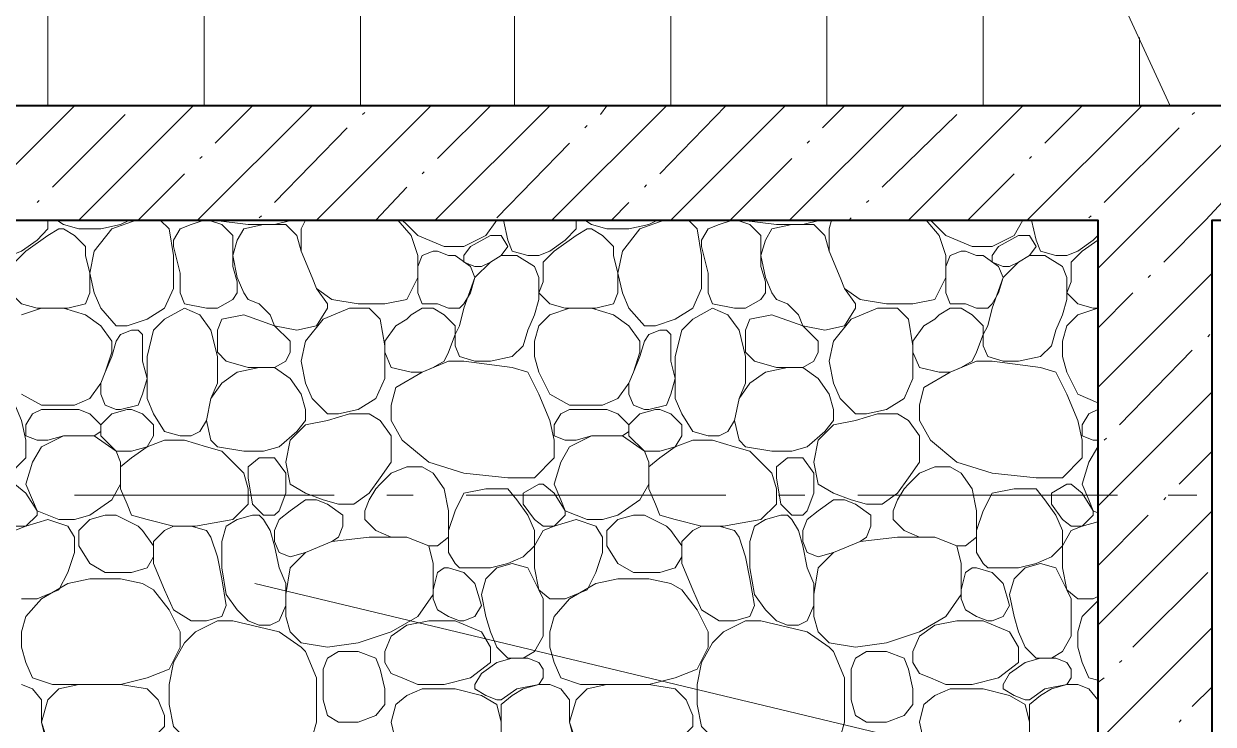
# Model space of a CAD drawing. Header units: millimetres. Extents: x -249154 to 415037, y -45458 to 354837.
# Drawn here: x -134628 to -132339, y 18083 to 19432 of the extents above; entities that cross this region are included whole.
import ezdxf

# ---------------------------------------------------------------- set-up
doc = ezdxf.new("R2010")
doc.units = ezdxf.units.MM

msp = doc.modelspace()

# ---------------------------------------------------------------- linework, layer by layer
at = {"lineweight": 40}
msp.add_lwpolyline([(-137004.9, 22675.7), (-129477, 22675.7), (-129477, 19273.9), (-135263.8, 19273.9), (-135484.1, 19273.9), (-135484.1, 15139.2), (-135581.5, 15139.2), (-135581.5, 14918.9), (-135263.8, 14918.9), (-135263.8, 15139.2), (-135263.8, 17130.3), (-131561.2, 17130.3), (-131561.2, 16732.1), (-131340.9, 16732.1), (-131340.9, 17130.3), (-131340.9, 17350.6), (-132340.7, 17350.6), (-132340.7, 19053.6), (-129256.7, 19053.6), (-129256.7, 19273.9), (-129256.7, 22675.7), (-127358.8, 22675.7), (-124503.5, 22675.7)], dxfattribs=at)
at = {"lineweight": 9}
for points in [[(-133683.6, 19273.9), (-133980.2, 19273.9), (-133980.2, 20824.4), (-133980.2, 19273.9), (-134281, 19273.9), (-134581.8, 19273.9), (-134581.8, 20824.4), (-134281, 20824.4), (-133980.2, 20824.4), (-133683.6, 20824.4), (-133382.9, 20824.4), (-133141.4, 20824.4), (-132832.1, 20163.5), (-132641.5, 20116.9), (-132921.1, 19981.4), (-132726.2, 19934.8), (-132421.2, 19273.9), (-132480.5, 19273.9), (-132781.3, 19273.9), (-133082.1, 19273.9), (-133382.9, 19273.9)], [(-134281, 19273.9), (-134281, 20824.4)], [(-133683.6, 19273.9), (-133683.6, 20824.4)], [(-133382.9, 19273.9), (-133382.9, 20824.4)], [(-133082.1, 19273.9), (-133082.1, 20693.1)], [(-132781.3, 19273.9), (-132781.3, 19947.5)], [(-132480.5, 19273.9), (-132480.5, 19405.2)], [(-134581.8, 19024), (-134624.1, 18994.3), (-134645.3, 18973.1), (-134645.3, 18935), (-134653.8, 18913.8), (-134632.6, 18892.6), (-134602.9, 18884.2), (-134581.8, 18884.2), (-134543.6, 18884.2), (-134509.7, 18892.6), (-134501.3, 18913.8), (-134501.3, 18951.9), (-134509.7, 18985.8), (-134509.7, 19002.8), (-134530.9, 19024), (-134552.1, 19036.7), (-134560.6, 19036.7)], [(-134175.1, 18892.6), (-134153.9, 18871.5), (-134145.4, 18850.3), (-134103, 18841.8), (-134064.9, 18850.3), (-134043.7, 18884.2), (-134043.7, 18892.6), (-134064.9, 18922.3), (-134073.4, 18943.5), (-134094.6, 18994.3), (-134103, 19024), (-134124.2, 19045.1), (-134166.6, 19045.1), (-134204.7, 19036.7), (-134217.4, 19015.5), (-134225.9, 18985.8), (-134217.4, 18943.5), (-134204.7, 18913.8), (-134196.2, 18901.1)], [(-133565, 19024), (-133607.4, 18994.3), (-133628.6, 18973.1), (-133628.6, 18935), (-133637, 18913.8), (-133615.9, 18892.6), (-133586.2, 18884.2), (-133565, 18884.2), (-133526.9, 18884.2), (-133493, 18892.6), (-133484.5, 18913.8), (-133484.5, 18951.9), (-133493, 18985.8), (-133493, 19002.8), (-133514.2, 19024), (-133535.4, 19036.7), (-133543.8, 19036.7)], [(-133158.3, 18892.6), (-133137.2, 18871.5), (-133128.7, 18850.3), (-133086.3, 18841.8), (-133048.2, 18850.3), (-133027, 18884.2), (-133027, 18892.6), (-133048.2, 18922.3), (-133056.7, 18943.5), (-133077.9, 18994.3), (-133086.3, 19024), (-133107.5, 19045.1), (-133149.9, 19045.1), (-133188, 19036.7), (-133200.7, 19015.5), (-133209.2, 18985.8), (-133200.7, 18943.5), (-133188, 18913.8), (-133179.5, 18901.1)], [(-133709.1, 18985.8), (-133730.2, 18973.1), (-133747.2, 18964.7), (-133759.9, 18964.7), (-133781.1, 18973.1), (-133781.1, 18985.8), (-133768.4, 19002.8), (-133730.2, 19024), (-133709.1, 19024), (-133696.4, 19002.8)], [(-132692.3, 18985.8), (-132713.5, 18973.1), (-132730.5, 18964.7), (-132743.2, 18964.7), (-132764.4, 18973.1), (-132764.4, 18985.8), (-132751.7, 19002.8), (-132713.5, 19024), (-132692.3, 19024), (-132679.6, 19002.8)], [(-133645.5, 18871.5), (-133637, 18901.1), (-133637, 18943.5), (-133645.5, 18964.7), (-133679.4, 18985.8), (-133709.1, 18985.8), (-133730.2, 18973.1), (-133759.9, 18943.5), (-133768.4, 18964.7), (-133798, 18985.8), (-133810.7, 18985.8), (-133831.9, 18994.3), (-133840.4, 18994.3), (-133861.6, 18985.8), (-133870, 18964.7), (-133870, 18943.5), (-133870, 18913.8), (-133861.6, 18892.6), (-133831.9, 18892.6), (-133810.7, 18884.2), (-133798, 18884.2), (-133789.6, 18884.2), (-133781.1, 18892.6), (-133768.4, 18913.8), (-133759.9, 18943.5), (-133781.1, 18884.2), (-133789.6, 18850.3), (-133798, 18833.3), (-133798, 18812.1), (-133789.6, 18791), (-133759.9, 18782.5), (-133730.2, 18782.5), (-133687.9, 18791), (-133666.7, 18812.1), (-133658.2, 18841.8)], [(-132628.8, 18871.5), (-132620.3, 18901.1), (-132620.3, 18943.5), (-132628.8, 18964.7), (-132662.7, 18985.8), (-132692.3, 18985.8), (-132713.5, 18973.1), (-132743.2, 18943.5), (-132751.7, 18964.7), (-132781.3, 18985.8), (-132794, 18985.8), (-132815.2, 18994.3), (-132823.7, 18994.3), (-132844.9, 18985.8), (-132853.3, 18964.7), (-132853.3, 18943.5), (-132853.3, 18913.8), (-132844.9, 18892.6), (-132815.2, 18892.6), (-132794, 18884.2), (-132781.3, 18884.2), (-132772.8, 18884.2), (-132764.4, 18892.6), (-132751.7, 18913.8), (-132743.2, 18943.5), (-132764.4, 18884.2), (-132772.8, 18850.3), (-132781.3, 18833.3), (-132781.3, 18812.1), (-132772.8, 18791), (-132743.2, 18782.5), (-132713.5, 18782.5), (-132671.2, 18791), (-132650, 18812.1), (-132641.5, 18841.8)], [(-134145.4, 18850.3), (-134115.8, 18820.6), (-134115.8, 18799.4), (-134124.2, 18782.5), (-134145.4, 18769.8), (-134196.2, 18769.8), (-134238.6, 18782.5), (-134255.6, 18799.4), (-134255.6, 18841.8), (-134247.1, 18863), (-134204.7, 18871.5)], [(-134073.4, 18710.5), (-134086.1, 18740.1), (-134094.6, 18782.5), (-134086.1, 18820.6), (-134052.2, 18863), (-134001.4, 18884.2), (-133963.2, 18884.2), (-133942.1, 18863), (-133933.6, 18812.1), (-133933.6, 18748.6), (-133950.5, 18710.5), (-133984.4, 18689.3), (-134022.6, 18680.8), (-134035.3, 18680.8), (-134043.7, 18680.8)], [(-133840.4, 18769.8), (-133861.6, 18761.3), (-133882.8, 18761.3), (-133920.9, 18769.8), (-133933.6, 18799.4), (-133933.6, 18820.6), (-133912.4, 18850.3), (-133891.2, 18863), (-133882.8, 18871.5), (-133861.6, 18884.2), (-133840.4, 18884.2), (-133819.2, 18871.5), (-133798, 18850.3), (-133798, 18833.3), (-133810.7, 18799.4), (-133819.2, 18782.5)], [(-133128.7, 18850.3), (-133099, 18820.6), (-133099, 18799.4), (-133107.5, 18782.5), (-133128.7, 18769.8), (-133179.5, 18769.8), (-133221.9, 18782.5), (-133238.8, 18799.4), (-133238.8, 18841.8), (-133230.4, 18863), (-133188, 18871.5)], [(-133056.7, 18710.5), (-133069.4, 18740.1), (-133077.9, 18782.5), (-133069.4, 18820.6), (-133035.5, 18863), (-132984.7, 18884.2), (-132946.5, 18884.2), (-132925.3, 18863), (-132916.9, 18812.1), (-132916.9, 18748.6), (-132933.8, 18710.5), (-132967.7, 18689.3), (-133005.8, 18680.8), (-133018.5, 18680.8), (-133027, 18680.8)], [(-132823.7, 18769.8), (-132844.9, 18761.3), (-132866, 18761.3), (-132904.2, 18769.8), (-132916.9, 18799.4), (-132916.9, 18820.6), (-132895.7, 18850.3), (-132874.5, 18863), (-132866, 18871.5), (-132844.9, 18884.2), (-132823.7, 18884.2), (-132802.5, 18871.5), (-132781.3, 18850.3), (-132781.3, 18833.3), (-132794, 18799.4), (-132802.5, 18782.5)], [(-134937.6, 18697.8), (-134937.6, 18668.1), (-134916.4, 18630), (-134865.6, 18587.6), (-134797.8, 18566.4), (-134713.1, 18558), (-134662.2, 18558), (-134624.1, 18596.1), (-134624.1, 18630), (-134632.6, 18668.1), (-134653.8, 18718.9), (-134675, 18761.3), (-134704.6, 18769.8), (-134797.8, 18782.5), (-134827.5, 18782.5), (-134878.3, 18761.3), (-134929.1, 18731.7)], [(-133920.9, 18697.8), (-133920.9, 18668.1), (-133899.7, 18630), (-133848.9, 18587.6), (-133781.1, 18566.4), (-133696.4, 18558), (-133645.5, 18558), (-133607.4, 18596.1), (-133607.4, 18630), (-133615.9, 18668.1), (-133637, 18718.9), (-133658.2, 18761.3), (-133687.9, 18769.8), (-133781.1, 18782.5), (-133810.7, 18782.5), (-133861.6, 18761.3), (-133912.4, 18731.7)], [(-132904.2, 18697.8), (-132904.2, 18668.1), (-132883, 18630), (-132832.1, 18587.6), (-132764.4, 18566.4), (-132679.6, 18558), (-132628.8, 18558), (-132590.7, 18596.1), (-132590.7, 18630), (-132599.1, 18668.1), (-132620.3, 18718.9), (-132641.5, 18761.3), (-132671.2, 18769.8), (-132764.4, 18782.5), (-132794, 18782.5), (-132844.9, 18761.3), (-132895.7, 18731.7)], [(-134420.8, 18689.3), (-134429.2, 18689.3), (-134458.9, 18680.8), (-134480.1, 18659.6), (-134480.1, 18638.5), (-134450.4, 18608.8), (-134420.8, 18608.8), (-134391.1, 18617.3), (-134378.4, 18638.5), (-134378.4, 18659.6), (-134399.6, 18680.8)], [(-133404, 18689.3), (-133412.5, 18689.3), (-133442.2, 18680.8), (-133463.4, 18659.6), (-133463.4, 18638.5), (-133433.7, 18608.8), (-133404, 18608.8), (-133374.4, 18617.3), (-133361.7, 18638.5), (-133361.7, 18659.6), (-133382.9, 18680.8)], [(-134086.1, 18659.6), (-134043.7, 18668.1), (-134001.4, 18680.8), (-133963.2, 18680.8), (-133942.1, 18668.1), (-133920.9, 18638.5), (-133920.9, 18617.3), (-133920.9, 18587.6), (-133942.1, 18558), (-133963.2, 18528.3), (-133992.9, 18507.1), (-134022.6, 18507.1), (-134052.2, 18515.6), (-134086.1, 18528.3), (-134115.8, 18545.3), (-134124.2, 18587.6), (-134115.8, 18630)], [(-133069.4, 18659.6), (-133027, 18668.1), (-132984.7, 18680.8), (-132946.5, 18680.8), (-132925.3, 18668.1), (-132904.2, 18638.5), (-132904.2, 18617.3), (-132904.2, 18587.6), (-132925.3, 18558), (-132946.5, 18528.3), (-132976.2, 18507.1), (-133005.8, 18507.1), (-133035.5, 18515.6), (-133069.4, 18528.3), (-133099, 18545.3), (-133107.5, 18587.6), (-133099, 18630)], [(-134602.9, 18494.4), (-134611.4, 18515.6), (-134624.1, 18545.3), (-134611.4, 18587.6), (-134594.5, 18617.3), (-134552.1, 18638.5), (-134492.8, 18638.5), (-134450.4, 18608.8), (-134442, 18587.6), (-134442, 18545.3), (-134458.9, 18515.6), (-134501.3, 18486), (-134530.9, 18477.5), (-134560.6, 18477.5)], [(-134420.8, 18486), (-134429.2, 18507.1), (-134442, 18536.8), (-134442, 18579.1), (-134420.8, 18596.1), (-134391.1, 18617.3), (-134357.2, 18630), (-134319.1, 18630), (-134276.7, 18617.3), (-134247.1, 18608.8), (-134204.7, 18566.4), (-134196.2, 18536.8), (-134196.2, 18507.1), (-134225.9, 18477.5), (-134297.9, 18464.8), (-134340.3, 18464.8), (-134391.1, 18477.5)], [(-133586.2, 18494.4), (-133594.7, 18515.6), (-133607.4, 18545.3), (-133594.7, 18587.6), (-133577.7, 18617.3), (-133535.4, 18638.5), (-133476.1, 18638.5), (-133433.7, 18608.8), (-133425.2, 18587.6), (-133425.2, 18545.3), (-133442.2, 18515.6), (-133484.5, 18486), (-133514.2, 18477.5), (-133543.8, 18477.5)], [(-133404, 18486), (-133412.5, 18507.1), (-133425.2, 18536.8), (-133425.2, 18579.1), (-133404, 18596.1), (-133374.4, 18617.3), (-133340.5, 18630), (-133302.4, 18630), (-133260, 18617.3), (-133230.4, 18608.8), (-133188, 18566.4), (-133179.5, 18536.8), (-133179.5, 18507.1), (-133209.2, 18477.5), (-133281.2, 18464.8), (-133323.6, 18464.8), (-133374.4, 18477.5)], [(-134175.1, 18596.1), (-134196.2, 18579.1), (-134196.2, 18558), (-134187.8, 18507.1), (-134166.6, 18486), (-134145.4, 18486), (-134136.9, 18494.4), (-134124.2, 18528.3), (-134124.2, 18566.4), (-134145.4, 18596.1)], [(-133158.3, 18596.1), (-133179.5, 18579.1), (-133179.5, 18558), (-133171, 18507.1), (-133149.9, 18486), (-133128.7, 18486), (-133120.2, 18494.4), (-133107.5, 18528.3), (-133107.5, 18566.4), (-133128.7, 18596.1)], [(-133810.7, 18456.3), (-133798, 18494.4), (-133781.1, 18528.3), (-133738.7, 18536.8), (-133696.4, 18536.8), (-133679.4, 18515.6), (-133658.2, 18486), (-133645.5, 18456.3), (-133645.5, 18426.6), (-133645.5, 18384.3), (-133637, 18341.9), (-133615.9, 18325), (-133586.2, 18325), (-133543.8, 18341.9), (-133526.9, 18375.8), (-133514.2, 18413.9), (-133514.2, 18443.6), (-133526.9, 18464.8), (-133565, 18477.5), (-133607.4, 18464.8), (-133628.6, 18464.8), (-133645.5, 18477.5), (-133666.7, 18507.1), (-133666.7, 18528.3), (-133637, 18545.3), (-133628.6, 18545.3), (-133607.4, 18528.3), (-133586.2, 18494.4), (-133586.2, 18486), (-133607.4, 18464.8), (-133628.6, 18456.3), (-133645.5, 18426.6), (-133666.7, 18405.5), (-133696.4, 18392.8), (-133730.2, 18384.3), (-133747.2, 18384.3), (-133789.6, 18384.3), (-133798, 18392.8), (-133810.7, 18413.9)], [(-132569.5, 18494.4), (-132569.5, 18486), (-132590.7, 18464.8), (-132611.9, 18464.8), (-132628.8, 18477.5), (-132650, 18507.1), (-132650, 18528.3), (-132620.3, 18545.3), (-132611.9, 18545.3), (-132590.7, 18528.3)], [(-134450.4, 18486), (-134471.6, 18486), (-134501.3, 18477.5), (-134522.4, 18456.3), (-134522.4, 18426.6), (-134501.3, 18392.8), (-134471.6, 18375.8), (-134420.8, 18375.8), (-134391.1, 18384.3), (-134378.4, 18405.5), (-134378.4, 18426.6), (-134399.6, 18456.3), (-134408.1, 18464.8)], [(-134187.8, 18486), (-134175.1, 18486), (-134166.6, 18477.5), (-134153.9, 18456.3), (-134145.4, 18426.6), (-134136.9, 18384.3), (-134124.2, 18354.6), (-134124.2, 18312.3), (-134136.9, 18282.6), (-134153.9, 18274.1), (-134175.1, 18274.1), (-134196.2, 18282.6), (-134217.4, 18303.8), (-134238.6, 18333.4), (-134247.1, 18384.3), (-134247.1, 18435.1), (-134238.6, 18464.8), (-134217.4, 18477.5)], [(-133433.7, 18486), (-133454.9, 18486), (-133484.5, 18477.5), (-133505.7, 18456.3), (-133505.7, 18426.6), (-133484.5, 18392.8), (-133454.9, 18375.8), (-133404, 18375.8), (-133374.4, 18384.3), (-133361.7, 18405.5), (-133361.7, 18426.6), (-133382.9, 18456.3), (-133391.3, 18464.8)], [(-133171, 18486), (-133158.3, 18486), (-133149.9, 18477.5), (-133137.2, 18456.3), (-133128.7, 18426.6), (-133120.2, 18384.3), (-133107.5, 18354.6), (-133107.5, 18312.3), (-133120.2, 18282.6), (-133137.2, 18274.1), (-133158.3, 18274.1), (-133179.5, 18282.6), (-133200.7, 18303.8), (-133221.9, 18333.4), (-133230.4, 18384.3), (-133230.4, 18435.1), (-133221.9, 18464.8), (-133200.7, 18477.5)], [(-134255.6, 18405.5), (-134247.1, 18363.1), (-134238.6, 18312.3), (-134247.1, 18291.1), (-134276.7, 18282.6), (-134306.4, 18282.6), (-134340.3, 18303.8), (-134357.2, 18341.9), (-134378.4, 18392.8), (-134378.4, 18435.1), (-134357.2, 18456.3), (-134340.3, 18464.8), (-134306.4, 18464.8), (-134276.7, 18456.3), (-134268.3, 18443.6)], [(-133238.8, 18405.5), (-133230.4, 18363.1), (-133221.9, 18312.3), (-133230.4, 18291.1), (-133260, 18282.6), (-133289.7, 18282.6), (-133323.6, 18303.8), (-133340.5, 18341.9), (-133361.7, 18392.8), (-133361.7, 18435.1), (-133340.5, 18456.3), (-133323.6, 18464.8), (-133289.7, 18464.8), (-133260, 18456.3), (-133251.5, 18443.6)], [(-133637, 18341.9), (-133628.6, 18325), (-133628.6, 18291.1), (-133628.6, 18253), (-133645.5, 18223.3), (-133666.7, 18210.6), (-133696.4, 18210.6), (-133717.5, 18231.8), (-133730.2, 18261.4), (-133738.7, 18291.1), (-133747.2, 18333.4), (-133738.7, 18363.1), (-133717.5, 18384.3), (-133687.9, 18392.8), (-133658.2, 18384.3)], [(-132620.3, 18341.9), (-132611.9, 18325), (-132611.9, 18291.1), (-132611.9, 18253), (-132628.8, 18223.3), (-132650, 18210.6), (-132679.6, 18210.6), (-132700.8, 18231.8), (-132713.5, 18261.4), (-132722, 18291.1), (-132730.5, 18333.4), (-132722, 18363.1), (-132700.8, 18384.3), (-132671.2, 18392.8), (-132641.5, 18384.3)], [(-133781.1, 18375.8), (-133810.7, 18384.3), (-133819.2, 18384.3), (-133831.9, 18375.8), (-133840.4, 18341.9), (-133840.4, 18325), (-133831.9, 18303.8), (-133810.7, 18291.1), (-133789.6, 18282.6), (-133781.1, 18282.6), (-133759.9, 18291.1), (-133747.2, 18312.3), (-133759.9, 18354.6)], [(-132764.4, 18375.8), (-132794, 18384.3), (-132802.5, 18384.3), (-132815.2, 18375.8), (-132823.7, 18341.9), (-132823.7, 18325), (-132815.2, 18303.8), (-132794, 18291.1), (-132772.8, 18282.6), (-132764.4, 18282.6), (-132743.2, 18291.1), (-132730.5, 18312.3), (-132743.2, 18354.6)], [(-134573.3, 18159.8), (-134611.4, 18172.5), (-134624.1, 18202.1), (-134632.6, 18231.8), (-134632.6, 18261.4), (-134624.1, 18291.1), (-134594.5, 18325), (-134543.6, 18354.6), (-134501.3, 18363.1), (-134442, 18363.1), (-134399.6, 18354.6), (-134378.4, 18341.9), (-134348.8, 18303.8), (-134327.6, 18261.4), (-134327.6, 18231.8), (-134348.8, 18189.4), (-134391.1, 18172.5), (-134442, 18159.8), (-134501.3, 18159.8)], [(-133556.6, 18159.8), (-133594.7, 18172.5), (-133607.4, 18202.1), (-133615.9, 18231.8), (-133615.9, 18261.4), (-133607.4, 18291.1), (-133577.7, 18325), (-133526.9, 18354.6), (-133484.5, 18363.1), (-133425.2, 18363.1), (-133382.9, 18354.6), (-133361.7, 18341.9), (-133332, 18303.8), (-133310.8, 18261.4), (-133310.8, 18231.8), (-133332, 18189.4), (-133374.4, 18172.5), (-133425.2, 18159.8), (-133484.5, 18159.8)], [(-134196.2, 18028.4), (-134276.7, 18036.9), (-134319.1, 18058.1), (-134340.3, 18079.3), (-134348.8, 18121.6), (-134348.8, 18159.8), (-134340.3, 18202.1), (-134319.1, 18240.2), (-134297.9, 18261.4), (-134255.6, 18282.6), (-134225.9, 18282.6), (-134136.9, 18261.4), (-134094.6, 18231.8), (-134086.1, 18223.3), (-134064.9, 18172.5), (-134064.9, 18130.1), (-134064.9, 18087.7), (-134073.4, 18058.1), (-134103, 18036.9), (-134145.4, 18028.4)], [(-133933.6, 18202.1), (-133920.9, 18180.9), (-133899.7, 18172.5), (-133870, 18159.8), (-133819.2, 18159.8), (-133768.4, 18172.5), (-133730.2, 18202.1), (-133730.2, 18231.8), (-133747.2, 18261.4), (-133798, 18282.6), (-133848.9, 18282.6), (-133891.2, 18274.1), (-133920.9, 18253), (-133933.6, 18223.3)], [(-133179.5, 18028.4), (-133260, 18036.9), (-133302.4, 18058.1), (-133323.6, 18079.3), (-133332, 18121.6), (-133332, 18159.8), (-133323.6, 18202.1), (-133302.4, 18240.2), (-133281.2, 18261.4), (-133238.8, 18282.6), (-133209.2, 18282.6), (-133120.2, 18261.4), (-133077.9, 18231.8), (-133069.4, 18223.3), (-133048.2, 18172.5), (-133048.2, 18130.1), (-133048.2, 18087.7), (-133056.7, 18058.1), (-133086.3, 18036.9), (-133128.7, 18028.4)], [(-132916.9, 18202.1), (-132904.2, 18180.9), (-132883, 18172.5), (-132853.3, 18159.8), (-132802.5, 18159.8), (-132751.7, 18172.5), (-132713.5, 18202.1), (-132713.5, 18231.8), (-132730.5, 18261.4), (-132781.3, 18282.6), (-132832.1, 18282.6), (-132874.5, 18274.1), (-132904.2, 18253), (-132916.9, 18223.3)], [(-134052.2, 18130.1), (-134043.7, 18100.4), (-134022.6, 18087.7), (-133984.4, 18087.7), (-133950.5, 18100.4), (-133933.6, 18121.6), (-133933.6, 18151.3), (-133942.1, 18189.4), (-133950.5, 18210.6), (-133984.4, 18223.3), (-134022.6, 18223.3), (-134043.7, 18210.6), (-134052.2, 18189.4)], [(-133747.2, 18180.9), (-133759.9, 18159.8), (-133759.9, 18151.3), (-133738.7, 18138.6), (-133717.5, 18130.1), (-133709.1, 18130.1), (-133679.4, 18151.3), (-133637, 18159.8), (-133628.6, 18172.5), (-133628.6, 18189.4), (-133637, 18202.1), (-133658.2, 18210.6), (-133687.9, 18210.6), (-133717.5, 18202.1)], [(-133035.5, 18130.1), (-133027, 18100.4), (-133005.8, 18087.7), (-132967.7, 18087.7), (-132933.8, 18100.4), (-132916.9, 18121.6), (-132916.9, 18151.3), (-132925.3, 18189.4), (-132933.8, 18210.6), (-132967.7, 18223.3), (-133005.8, 18223.3), (-133027, 18210.6), (-133035.5, 18189.4)], [(-132730.5, 18180.9), (-132743.2, 18159.8), (-132743.2, 18151.3), (-132722, 18138.6), (-132700.8, 18130.1), (-132692.3, 18130.1), (-132662.7, 18151.3), (-132620.3, 18159.8), (-132611.9, 18172.5), (-132611.9, 18189.4), (-132620.3, 18202.1), (-132641.5, 18210.6), (-132671.2, 18210.6), (-132700.8, 18202.1)]]:
    msp.add_lwpolyline(points, close=True, dxfattribs=at)
for points in [[(-134581.8, 20824.4), (-134581.8, 19273.9)], [(-134751.2, 19053.6), (-134530.9, 19273.9)], [(-134573.3, 19117.2), (-134433.5, 19257)], [(-134522.4, 19053.6), (-134302.2, 19273.9)], [(-134293.7, 19053.6), (-134073.4, 19273.9)], [(-134259.8, 19201.9), (-134187.8, 19273.9)], [(-134064.9, 19053.6), (-133844.6, 19273.9)], [(-133976, 19257), (-133971.7, 19261.2)], [(-133836.2, 19053.6), (-133615.9, 19273.9)], [(-133831.9, 19172.2), (-133730.2, 19273.9)], [(-133611.6, 19053.6), (-133391.3, 19273.9)], [(-133518.4, 19257), (-133505.7, 19273.9)], [(-133404, 19142.6), (-133277, 19273.9)], [(-133382.9, 19053.6), (-133162.6, 19273.9)], [(-133154.1, 19053.6), (-132933.8, 19273.9)], [(-133090.6, 19231.5), (-133048.2, 19273.9)], [(-132976.2, 19117.2), (-132832.1, 19257)], [(-132925.3, 19053.6), (-132705.1, 19273.9)], [(-132696.6, 19053.6), (-132476.3, 19273.9)], [(-132662.7, 19201.9), (-132590.7, 19273.9)], [(-132561, 18960.4), (-132467.8, 19053.6), (-132247.5, 19273.9)], [(-132378.9, 19257), (-132374.6, 19261.2)], [(-133548.1, 19231.5), (-133543.8, 19235.8)], [(-134145.4, 19087.5), (-134005.6, 19231.5)], [(-132548.3, 19087.5), (-132404.3, 19231.5)], [(-133717.5, 19057.9), (-133577.7, 19201.9)], [(-133120.2, 19201.9), (-133116, 19206.1)], [(-134289.4, 19172.2), (-134285.2, 19176.5)], [(-133268.5, 19053.6), (-133149.9, 19172.2)], [(-132692.3, 19172.2), (-132688.1, 19176.5)], [(-134408.1, 19053.6), (-134319.1, 19142.6)], [(-133861.6, 19142.6), (-133857.3, 19146.8)], [(-132811, 19053.6), (-132722, 19142.6)], [(-133433.7, 19117.2), (-133429.5, 19121.4)], [(-133950.5, 19053.6), (-133891.2, 19117.2)], [(-132433.9, 18973.1), (-132353.4, 19053.6), (-132294.1, 19117.2)], [(-134602.9, 19087.5), (-134598.7, 19091.7)], [(-133497.2, 19053.6), (-133463.4, 19087.5)], [(-133005.8, 19087.5), (-133001.6, 19091.7)], [(-134581.8, 19053.6), (-134581.8, 19045.1), (-134581.8, 19036.7), (-134602.9, 19015.5), (-134632.6, 18994.3), (-134653.8, 18985.8), (-134675, 18985.8), (-134704.6, 18994.3), (-134713.1, 19015.5), (-134721.6, 19053.6)], [(-134425, 19053.6), (-134442, 19045.1), (-134480.1, 19036.7), (-134522.4, 19036.7), (-134552.1, 19045.1), (-134564.8, 19053.6)], [(-134365.7, 19053.6), (-134348.8, 19036.7), (-134340.3, 18985.8), (-134340.3, 18922.3), (-134357.2, 18884.2), (-134391.1, 18863), (-134429.2, 18850.3), (-134442, 18850.3), (-134450.4, 18850.3), (-134480.1, 18884.2), (-134492.8, 18913.8), (-134501.3, 18951.9), (-134492.8, 18994.3), (-134458.9, 19036.7), (-134412.3, 19053.6)], [(-134272.5, 19053.6), (-134247.1, 19045.1), (-134225.9, 19024), (-134225.9, 19002.8), (-134225.9, 18964.7), (-134217.4, 18935), (-134217.4, 18913.8), (-134225.9, 18901.1), (-134255.6, 18884.2), (-134276.7, 18884.2), (-134319.1, 18892.6), (-134327.6, 18913.8), (-134327.6, 18951.9), (-134340.3, 19002.8), (-134340.3, 19015.5), (-134327.6, 19036.7), (-134306.4, 19045.1), (-134281, 19053.6)], [(-134264, 19053.6), (-134196.2, 19045.1), (-134145.4, 19045.1), (-134111.5, 19053.6)], [(-134175.1, 19057.9), (-134170.8, 19062.1)], [(-134086.1, 19053.6), (-134094.6, 19036.7), (-134094.6, 18994.3)], [(-134064.9, 18922.3), (-134035.3, 18901.1), (-133984.4, 18892.6), (-133933.6, 18892.6), (-133891.2, 18901.1), (-133870, 18943.5), (-133870, 18985.8), (-133882.8, 19024), (-133908.2, 19053.6)], [(-133899.7, 19053.6), (-133891.2, 19045.1), (-133870, 19024), (-133819.2, 19002.8), (-133781.1, 19002.8), (-133738.7, 19024), (-133717.5, 19053.6)], [(-133565, 19053.6), (-133565, 19045.1), (-133565, 19036.7), (-133586.2, 19015.5), (-133615.9, 18994.3), (-133637, 18985.8), (-133658.2, 18985.8), (-133687.9, 18994.3), (-133696.4, 19015.5), (-133704.8, 19053.6)], [(-133408.3, 19053.6), (-133425.2, 19045.1), (-133463.4, 19036.7), (-133505.7, 19036.7), (-133535.4, 19045.1), (-133548.1, 19053.6)], [(-133349, 19053.6), (-133332, 19036.7), (-133323.6, 18985.8), (-133323.6, 18922.3), (-133340.5, 18884.2), (-133374.4, 18863), (-133412.5, 18850.3), (-133425.2, 18850.3), (-133433.7, 18850.3), (-133463.4, 18884.2), (-133476.1, 18913.8), (-133484.5, 18951.9), (-133476.1, 18994.3), (-133442.2, 19036.7), (-133395.6, 19053.6)], [(-133255.8, 19053.6), (-133230.4, 19045.1), (-133209.2, 19024), (-133209.2, 19002.8), (-133209.2, 18964.7), (-133200.7, 18935), (-133200.7, 18913.8), (-133209.2, 18901.1), (-133238.8, 18884.2), (-133260, 18884.2), (-133302.4, 18892.6), (-133310.8, 18913.8), (-133310.8, 18951.9), (-133323.6, 19002.8), (-133323.6, 19015.5), (-133310.8, 19036.7), (-133289.7, 19045.1), (-133264.2, 19053.6)], [(-133247.3, 19053.6), (-133179.5, 19045.1), (-133128.7, 19045.1), (-133094.8, 19053.6)], [(-133073.6, 19053.6), (-133077.9, 19036.7), (-133077.9, 18994.3)], [(-133048.2, 18922.3), (-133018.5, 18901.1), (-132967.7, 18892.6), (-132916.9, 18892.6), (-132874.5, 18901.1), (-132853.3, 18943.5), (-132853.3, 18985.8), (-132866, 19024), (-132891.5, 19053.6)], [(-133039.7, 19053.6), (-133035.5, 19057.9)], [(-132883, 19053.6), (-132874.5, 19045.1), (-132853.3, 19024), (-132802.5, 19002.8), (-132764.4, 19002.8), (-132722, 19024), (-132705.1, 19053.6)], [(-132561, 19024), (-132569.5, 19015.5), (-132599.1, 18994.3), (-132620.3, 18985.8), (-132641.5, 18985.8), (-132671.2, 18994.3), (-132679.6, 19015.5), (-132688.1, 19053.6)], [(-132578, 19057.9), (-132573.7, 19062.1)], [(-132561, 19015.5), (-132590.7, 18994.3), (-132611.9, 18973.1), (-132611.9, 18935), (-132620.3, 18913.8), (-132599.1, 18892.6), (-132569.5, 18884.2), (-132561, 18884.2), (-132599.1, 18871.5), (-132620.3, 18850.3), (-132628.8, 18820.6), (-132628.8, 18791), (-132620.3, 18761.3), (-132599.1, 18718.9), (-132561, 18702)], [(-132561, 18731.7), (-132340.7, 18951.9)], [(-132463.6, 18943.5), (-132459.3, 18947.7)], [(-132561, 18846), (-132493.2, 18913.8)], [(-133942.1, 18892.6), (-133984.4, 18892.6)], [(-132925.3, 18892.6), (-132967.7, 18892.6)], [(-134632.6, 18871.5), (-134594.5, 18884.2), (-134552.1, 18884.2), (-134509.7, 18871.5), (-134480.1, 18850.3), (-134458.9, 18820.6), (-134458.9, 18799.4), (-134471.6, 18761.3), (-134458.9, 18791), (-134450.4, 18820.6), (-134442, 18833.3), (-134420.8, 18841.8), (-134408.1, 18841.8), (-134399.6, 18833.3), (-134399.6, 18782.5), (-134391.1, 18748.6), (-134399.6, 18718.9), (-134408.1, 18697.8), (-134442, 18689.3), (-134450.4, 18689.3), (-134471.6, 18697.8), (-134480.1, 18718.9), (-134480.1, 18740.1)], [(-134276.7, 18668.1), (-134289.4, 18646.9), (-134306.4, 18638.5), (-134327.6, 18638.5), (-134357.2, 18646.9), (-134378.4, 18680.8), (-134391.1, 18710.5), (-134391.1, 18740.1), (-134391.1, 18791), (-134378.4, 18841.8), (-134357.2, 18863), (-134319.1, 18884.2), (-134289.4, 18871.5), (-134268.3, 18841.8), (-134255.6, 18791), (-134255.6, 18740.1), (-134268.3, 18710.5)], [(-133454.9, 18761.3), (-133463.4, 18740.1), (-133484.5, 18710.5), (-133514.2, 18697.8), (-133577.7, 18697.8), (-133615.9, 18718.9), (-133637, 18761.3), (-133645.5, 18791), (-133645.5, 18820.6), (-133637, 18850.3), (-133615.9, 18871.5), (-133577.7, 18884.2), (-133535.4, 18884.2), (-133493, 18871.5), (-133463.4, 18850.3), (-133442.2, 18820.6), (-133442.2, 18799.4), (-133454.9, 18761.3), (-133442.2, 18791), (-133433.7, 18820.6), (-133425.2, 18833.3), (-133404, 18841.8), (-133391.3, 18841.8), (-133382.9, 18833.3), (-133382.9, 18782.5), (-133374.4, 18748.6), (-133382.9, 18718.9), (-133391.3, 18697.8), (-133425.2, 18689.3), (-133433.7, 18689.3), (-133454.9, 18697.8), (-133463.4, 18718.9), (-133463.4, 18740.1)], [(-133260, 18668.1), (-133272.7, 18646.9), (-133289.7, 18638.5), (-133310.8, 18638.5), (-133340.5, 18646.9), (-133361.7, 18680.8), (-133374.4, 18710.5), (-133374.4, 18740.1), (-133374.4, 18791), (-133361.7, 18841.8), (-133340.5, 18863), (-133302.4, 18884.2), (-133272.7, 18871.5), (-133251.5, 18841.8), (-133238.8, 18791), (-133238.8, 18740.1), (-133251.5, 18710.5)], [(-132349.2, 18829.1), (-132345, 18833.3)], [(-132518.7, 18659.6), (-132378.9, 18803.7)], [(-134471.6, 18761.3), (-134480.1, 18740.1), (-134501.3, 18710.5), (-134530.9, 18697.8), (-134594.5, 18697.8), (-134632.6, 18718.9)], [(-134255.6, 18617.3), (-134268.3, 18630), (-134276.7, 18668.1), (-134268.3, 18710.5), (-134247.1, 18740.1), (-134217.4, 18761.3), (-134175.1, 18769.8), (-134145.4, 18769.8), (-134115.8, 18748.6), (-134094.6, 18718.9), (-134086.1, 18689.3), (-134086.1, 18668.1), (-134103, 18646.9), (-134136.9, 18617.3), (-134166.6, 18608.8), (-134204.7, 18608.8), (-134255.6, 18617.3), (-134204.7, 18608.8)], [(-133238.8, 18617.3), (-133251.5, 18630), (-133260, 18668.1), (-133251.5, 18710.5), (-133230.4, 18740.1), (-133200.7, 18761.3), (-133158.3, 18769.8), (-133128.7, 18769.8), (-133099, 18748.6), (-133077.9, 18718.9), (-133069.4, 18689.3), (-133069.4, 18668.1), (-133086.3, 18646.9), (-133120.2, 18617.3), (-133149.9, 18608.8), (-133188, 18608.8), (-133238.8, 18617.3), (-133188, 18608.8)], [(-132561, 18502.9), (-132340.7, 18723.2)], [(-134480.1, 18659.6), (-134501.3, 18680.8), (-134522.4, 18689.3), (-134560.6, 18689.3), (-134594.5, 18689.3), (-134611.4, 18680.8), (-134624.1, 18659.6), (-134624.1, 18638.5), (-134602.9, 18630), (-134581.8, 18630), (-134552.1, 18638.5), (-134492.8, 18638.5), (-134480.1, 18646.9)], [(-133463.4, 18659.6), (-133484.5, 18680.8), (-133505.7, 18689.3), (-133543.8, 18689.3), (-133577.7, 18689.3), (-133594.7, 18680.8), (-133607.4, 18659.6), (-133607.4, 18638.5), (-133586.2, 18630), (-133565, 18630), (-133535.4, 18638.5), (-133476.1, 18638.5), (-133463.4, 18646.9)], [(-132561, 18689.3), (-132578, 18680.8), (-132590.7, 18659.6), (-132590.7, 18638.5), (-132569.5, 18630), (-132561, 18630)], [(-132561, 18490.2), (-132569.5, 18494.4), (-132578, 18515.6), (-132590.7, 18545.3), (-132578, 18587.6), (-132561, 18617.3)], [(-132548.3, 18630), (-132544.1, 18634.2)], [(-132404.3, 18545.3), (-132340.7, 18608.8)], [(-133810.7, 18435.1), (-133810.7, 18464.8), (-133810.7, 18494.4), (-133819.2, 18536.8), (-133840.4, 18566.4), (-133861.6, 18579.1), (-133891.2, 18579.1), (-133920.9, 18566.4), (-133942.1, 18545.3), (-133950.5, 18536.8), (-133963.2, 18515.6), (-133971.7, 18494.4), (-133971.7, 18477.5), (-133950.5, 18456.3), (-133920.9, 18443.6)], [(-132794, 18435.1), (-132794, 18464.8), (-132794, 18494.4), (-132802.5, 18536.8), (-132823.7, 18566.4), (-132844.9, 18579.1), (-132874.5, 18579.1), (-132904.2, 18566.4), (-132925.3, 18545.3), (-132933.8, 18536.8), (-132946.5, 18515.6), (-132955, 18494.4), (-132955, 18477.5), (-132933.8, 18456.3), (-132904.2, 18443.6)], [(-134645.3, 18545.3), (-134624.1, 18528.3), (-134602.9, 18494.4), (-134602.9, 18486), (-134624.1, 18464.8), (-134645.3, 18456.3)], [(-134530.9, 18524.1), (-134031, 18524.1)], [(-133929.4, 18524.1), (-133878.5, 18524.1)], [(-133776.8, 18524.1), (-133277, 18524.1)], [(-133175.3, 18524.1), (-133124.5, 18524.1)], [(-133022.8, 18524.1), (-132522.9, 18524.1)], [(-132561, 18329.2), (-132569.5, 18325), (-132599.1, 18325), (-132620.3, 18341.9), (-132628.8, 18384.3), (-132628.8, 18426.6), (-132628.8, 18456.3), (-132641.5, 18486), (-132662.7, 18515.6), (-132679.6, 18536.8), (-132722, 18536.8), (-132764.4, 18528.3), (-132781.3, 18494.4), (-132794, 18456.3), (-132794, 18413.9), (-132781.3, 18392.8), (-132772.8, 18384.3), (-132730.5, 18384.3), (-132713.5, 18384.3), (-132679.6, 18392.8), (-132650, 18405.5), (-132628.8, 18426.6), (-132611.9, 18456.3), (-132590.7, 18464.8), (-132561, 18473.2)], [(-132425.5, 18524.1), (-132370.4, 18524.1)], [(-133848.9, 18426.6), (-133891.2, 18443.6), (-133963.2, 18443.6), (-134035.3, 18435.1), (-134022.6, 18443.6), (-134014.1, 18464.8), (-134014.1, 18486), (-134043.7, 18507.1), (-134064.9, 18515.6), (-134086.1, 18515.6), (-134115.8, 18494.4), (-134136.9, 18477.5), (-134145.4, 18456.3), (-134145.4, 18435.1), (-134136.9, 18413.9), (-134115.8, 18405.5), (-134086.1, 18413.9), (-134035.3, 18435.1)], [(-132832.1, 18426.6), (-132874.5, 18443.6), (-132946.5, 18443.6), (-133018.5, 18435.1), (-133005.8, 18443.6), (-132997.4, 18464.8), (-132997.4, 18486), (-133027, 18507.1), (-133048.2, 18515.6), (-133069.4, 18515.6), (-133099, 18494.4), (-133120.2, 18477.5), (-133128.7, 18456.3), (-133128.7, 18435.1), (-133120.2, 18413.9), (-133099, 18405.5), (-133069.4, 18413.9), (-133018.5, 18435.1)], [(-132433.9, 18515.6), (-132429.7, 18519.8)], [(-132561, 18274.1), (-132340.7, 18494.4)], [(-132561, 18388.5), (-132463.6, 18486)], [(-134632.6, 18325), (-134602.9, 18325), (-134560.6, 18341.9), (-134543.6, 18375.8), (-134530.9, 18413.9), (-134530.9, 18443.6), (-134543.6, 18464.8), (-134581.8, 18477.5), (-134624.1, 18464.8), (-134645.3, 18464.8)], [(-133810.7, 18443.6), (-133831.9, 18426.6), (-133848.9, 18426.6), (-133840.4, 18392.8), (-133840.4, 18333.4), (-133870, 18291.1), (-133920.9, 18261.4), (-133984.4, 18240.2), (-134043.7, 18231.8), (-134094.6, 18240.2), (-134115.8, 18261.4), (-134124.2, 18291.1), (-134124.2, 18333.4), (-134115.8, 18384.3), (-134086.1, 18413.9)], [(-132794, 18443.6), (-132815.2, 18426.6), (-132832.1, 18426.6), (-132823.7, 18392.8), (-132823.7, 18333.4), (-132853.3, 18291.1), (-132904.2, 18261.4), (-132967.7, 18240.2), (-133027, 18231.8), (-133077.9, 18240.2), (-133099, 18261.4), (-133107.5, 18291.1), (-133107.5, 18333.4), (-133099, 18384.3), (-133069.4, 18413.9)], [(-134247.1, 18384.3), (-134247.1, 18426.6)], [(-133230.4, 18384.3), (-133230.4, 18426.6)], [(-132493.2, 18231.8), (-132349.2, 18375.8)], [(-134183.5, 18354.6), (-132205.2, 17880.2), (-131963.7, 17880.2)], [(-132561, 18168.2), (-132578, 18172.5), (-132590.7, 18202.1), (-132599.1, 18231.8), (-132599.1, 18261.4), (-132590.7, 18291.1), (-132561, 18320.7)], [(-132561, 18049.6), (-132340.7, 18269.9)], [(-132518.7, 18202.1), (-132514.4, 18206.4)], [(-134632.6, 17977.6), (-134602.9, 17998.8), (-134581.8, 18020), (-134581.8, 18028.4), (-134581.8, 18036.9), (-134594.5, 18087.7), (-134594.5, 18130.1), (-134611.4, 18151.3), (-134632.6, 18159.8)], [(-134442, 18159.8), (-134391.1, 18151.3), (-134369.9, 18130.1), (-134357.2, 18100.4), (-134357.2, 18079.3), (-134378.4, 18058.1), (-134420.8, 18036.9), (-134442, 18028.4), (-134480.1, 18020), (-134522.4, 18020), (-134552.1, 18028.4), (-134581.8, 18049.6), (-134594.5, 18087.7), (-134581.8, 18130.1), (-134560.6, 18151.3), (-134522.4, 18159.8), (-134458.9, 18159.8)], [(-133565, 18036.9), (-133577.7, 18087.7), (-133577.7, 18130.1), (-133594.7, 18151.3), (-133615.9, 18159.8), (-133637, 18159.8), (-133666.7, 18151.3), (-133687.9, 18138.6), (-133709.1, 18121.6), (-133709.1, 18087.7), (-133717.5, 18121.6), (-133747.2, 18138.6), (-133798, 18151.3), (-133831.9, 18151.3), (-133861.6, 18151.3), (-133891.2, 18138.6), (-133912.4, 18121.6), (-133920.9, 18087.7), (-133912.4, 18049.6)], [(-133425.2, 18159.8), (-133374.4, 18151.3), (-133353.2, 18130.1), (-133340.5, 18100.4), (-133340.5, 18079.3), (-133361.7, 18058.1), (-133404, 18036.9), (-133425.2, 18028.4), (-133463.4, 18020), (-133505.7, 18020), (-133535.4, 18028.4), (-133565, 18049.6), (-133577.7, 18087.7), (-133565, 18130.1), (-133543.8, 18151.3), (-133505.7, 18159.8), (-133442.2, 18159.8)], [(-132561, 18130.1), (-132578, 18151.3), (-132599.1, 18159.8), (-132620.3, 18159.8), (-132650, 18151.3), (-132671.2, 18138.6), (-132692.3, 18121.6), (-132692.3, 18087.7), (-132700.8, 18121.6), (-132730.5, 18138.6), (-132781.3, 18151.3), (-132815.2, 18151.3), (-132844.9, 18151.3), (-132874.5, 18138.6), (-132895.7, 18121.6), (-132904.2, 18087.7), (-132895.7, 18049.6), (-132874.5, 18028.4), (-132853.3, 18007.2), (-132802.5, 17986.1), (-132764.4, 17986.1), (-132722, 18007.2), (-132700.8, 18036.9), (-132692.3, 18058.1)], [(-132561, 18164), (-132548.3, 18172.5)], [(-132378.9, 18117.4), (-132340.7, 18155.5)], [(-132404.3, 18087.7), (-132400, 18092)], [(-133709.1, 18058.1), (-133709.1, 18087.7)], [(-132561, 18007.2), (-132569.5, 17998.8), (-132599.1, 17977.6), (-132620.3, 17969.1), (-132641.5, 17969.1), (-132671.2, 17977.6), (-132679.6, 17998.8), (-132692.3, 18058.1), (-132692.3, 18087.7)]]:
    msp.add_lwpolyline(points, dxfattribs=at)
at = {"lineweight": 40}
msp.add_lwpolyline([(-135263.8, 19053.6), (-132561, 19053.6), (-132561, 17350.6), (-135263.8, 17350.6)], close=True, dxfattribs=at)
at = {"lineweight": 30}
msp.add_lwpolyline([(-135263.8, 17350.6), (-132561, 17350.6), (-132561, 19053.6), (-135263.8, 19053.6)], close=True, dxfattribs=at)

doc.saveas('drawing.dxf')
